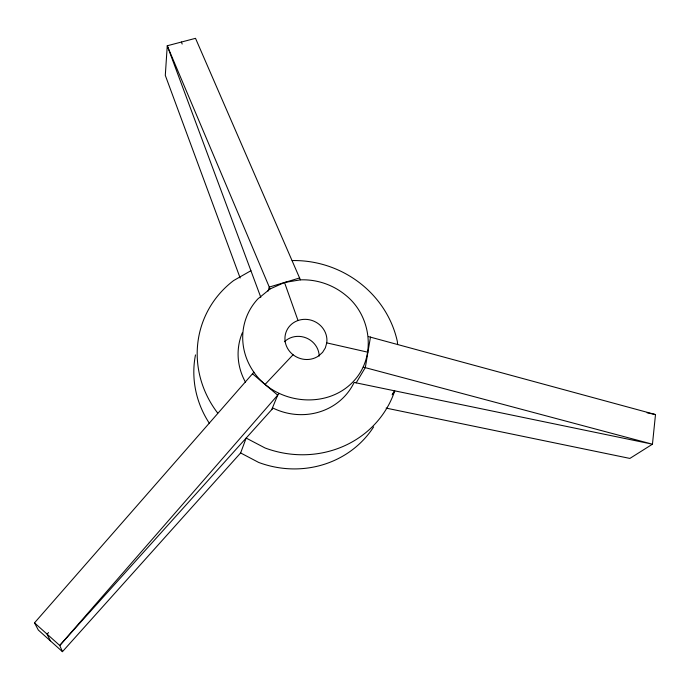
<?xml version="1.0" encoding="UTF-8"?>
<svg xmlns="http://www.w3.org/2000/svg" width="690" height="690" viewBox="0 0 690 690"><rect width="100%" height="100%" fill="white"/><g stroke="black" fill="none" stroke-linecap="round" stroke-linejoin="round"><path stroke-width="1.03" d="M253.877 372.195C276.095 404.659 327.991 410.257 354.557 380.164C376.507 355.643 370.961 315.511 345.854 295.346A63.54 59.728 22.3 0 0 300.4 279.855L284.513 282.495L270.006 288.989L257.853 298.925A63.54 59.728 22.3 0 0 253.877 372.195L34.5 622.863L38.338 630.065L62.445 651.67L240.629 452.95L246.166 438.064L265.064 447.983A101.982 96.264 22.4 0 0 394.611 391.316L394.697 390.842L392.843 393.464M368.382 336.582L655.5 414.561L652.455 444.196L629.875 458.427L386.107 408.101M370.478 337.013L365.329 367.529L356.169 382.864M326.758 342.878L325.344 347.881L322.61 352.314L318.728 355.868A21.174 19.907 22.3 0 1 286.54 346.311A21.174 19.907 22.3 0 1 303.169 319.41A21.174 19.907 22.3 0 1 326.758 342.878L367.908 352.219M268.056 291.094L269.281 287.066L167.256 45.764L195.52 38.33L300.4 279.855M271.722 409.627L277.699 395.154L279.105 393.593M392.136 394.801L394.611 391.316M48.55 632.558L47.11 634.153L50.379 640.855M265.064 384.434L293.069 354.755M250.919 270.713L233.634 280.554A101.982 96.264 22.4 0 0 217.695 413.077M299.676 277.949L269.281 287.066L270.006 288.989M647.091 412.81L655.5 414.561M363.207 367.089L652.455 444.196L354.134 382.441A61.177 57.736 22.4 0 1 273.076 408.118L59.754 645.478L62.445 651.67M240.629 452.95L258.69 462.447A97.635 92.564 22.5 0 0 373.635 426.894M252.462 373.738L277.699 395.154L59.754 645.478L34.5 622.863M181.418 42.038L182.169 44.056M260.811 297.321L167.256 45.764L165.298 75.374L240.155 278.018M284.513 282.495L298.011 320.496M397.613 344.629L397.354 341.515A101.982 96.264 22.4 0 0 292.18 260.57M284.427 341.731A20.39 19.242 22.4 0 1 306.317 337.979A20.39 19.242 22.4 0 1 319.211 356.057M245.459 382.122A61.177 57.736 22.4 0 1 242.276 332.934M209.562 423.6A97.635 92.564 22.5 0 1 195.486 354.902"/></g></svg>
